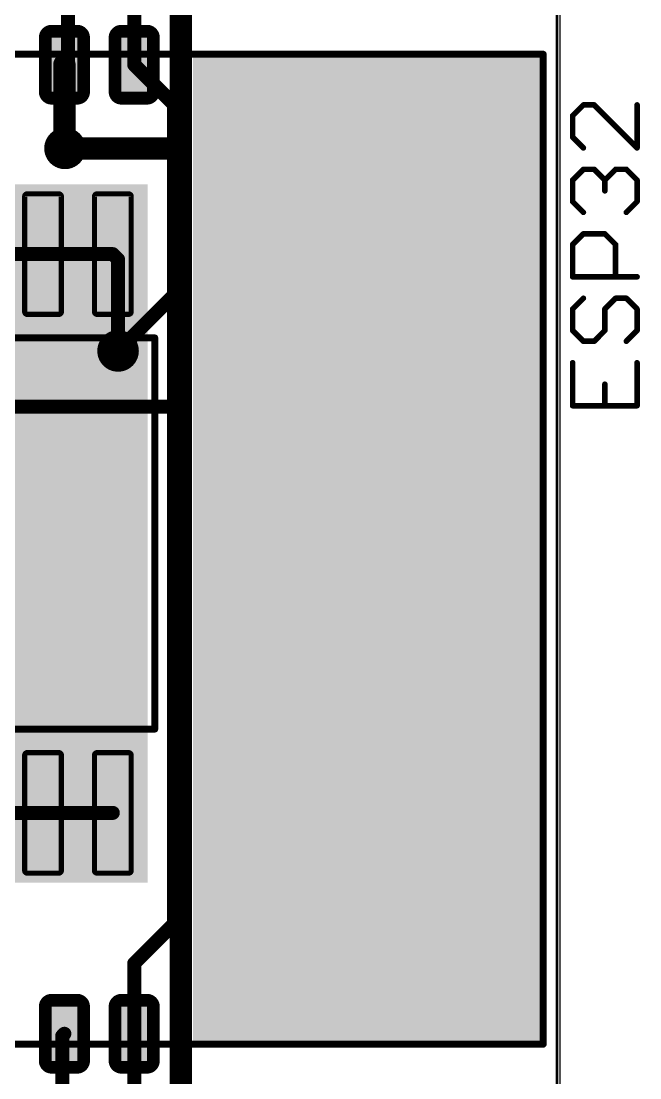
# Model space of a CAD drawing. Extents: x -0.1 to 70.5, y -0.1 to 57.
# Drawn here: x 59.2 to 70.45, y 18.28 to 37.49 of the extents above; entities that cross this region are included whole.
import ezdxf

# ---------------------------------------------------------------- set-up
doc = ezdxf.new("R2010")
doc.units = 0
for name, color, linetype in [('1', 14, 'CONTINUOUS'), ('16', 174, 'CONTINUOUS'), ('18', 94, 'CONTINUOUS'), ('20', 30, 'CONTINUOUS'), ('21', 250, 'CONTINUOUS'), ('22', 250, 'CONTINUOUS'), ('25', 250, 'CONTINUOUS'), ('39', 14, 'CONTINUOUS'), ('40', 174, 'CONTINUOUS'), ('41', 14, 'CONTINUOUS'), ('42', 174, 'CONTINUOUS'), ('51', 250, 'CONTINUOUS')]:
    doc.layers.add(name, color=color, linetype=linetype)

# ---------------------------------------------------------------- blocks, each defined once
blk = doc.blocks.new('RECT')
blk.add_solid([(-0.5, -0.5), (0.5, -0.5), (-0.5, 0.5), (0.5, 0.5)])
blk = doc.blocks.new('RECT232000X148800R50')
at = {"const_width": 0.2325}
blk.add_lwpolyline([(0.6088, -0.2325), (0.6088, 0.2325, 0.4142), (0.4925, 0.3488), (-0.4925, 0.3488, 0.4142), (-0.6088, 0.2325), (-0.6088, -0.2325, 0.4142), (-0.4925, -0.3488), (0.4925, -0.3488, 0.4142)], format="xyb", close=True, dxfattribs=at)
blk.add_solid([(-0.5179, -0.2579), (0.5179, -0.2579), (-0.5179, 0.2579), (0.5179, 0.2579)])
blk = doc.blocks.new('RECT121920X365760R25')
at = {"const_width": 0.0953}
blk.add_lwpolyline([(0.3334, -1.0477), (0.3334, 1.0477, 0.4142), (0.2858, 1.0954), (-0.2858, 1.0954, 0.4142), (-0.3334, 1.0477), (-0.3334, -1.0477, 0.4142), (-0.2858, -1.0954), (0.2858, -1.0954, 0.4142)], format="xyb", close=True, dxfattribs=at)
blk.add_solid([(-0.3096, -1.0716), (0.3096, -1.0716), (-0.3096, 1.0716), (0.3096, 1.0716)])
blk = doc.blocks.new('ROUNDV')
at = {"const_width": 0.5}
blk.add_lwpolyline([(0, -0.25, 1), (0, 0.25, 1), (0, -0.25)], format="xyb", dxfattribs=at)

msp = doc.modelspace()

# ---------------------------------------------------------------- linework, layer by layer
at = {"layer": '1'}
for points, const_width in [([(62.23, 47.498), (62.23, 9.398)], 0.127), ([(61.254, 42.124), (61.254, 36.7)], 0.254), ([(60.0518, 38.6308), (60.0518, 36.7678)], 0.254), ([(59.984, 36.7), (59.984, 35.1898)], 0.4064), ([(60.0518, 36.7678), (59.984, 36.7)], 0.254), ([(61.976, 35.978), (61.254, 36.7)], 0.254), ([(61.976, 32.512), (61.976, 35.978)], 0.254), ([(59.984, 35.1898), (59.9948, 35.179)], 0.4064), ([(60.96, 31.496), (61.976, 32.512)], 0.254), ([(61.976, 21.082), (61.976, 32.512)], 0.254), ([(61.254, 20.36), (61.976, 21.082)], 0.254), ([(61.254, 19.08), (61.254, 20.36)], 0.254), ([(59.944, 19.04), (59.984, 19.08)], 0.254), ([(59.944, 17.018), (59.944, 19.04)], 0.254), ([(61.254, 19.08), (61.254, 17.526)], 0.254)]:
    msp.add_lwpolyline(points, dxfattribs=dict(at, const_width=const_width))
for points, const_width in [([(60.0856, 36.7, 1), (59.8824, 36.7)], 0.2032), ([(60.0967, 36.7229, 1), (60.0069, 36.8127)], 0.127), ([(59.9391, 36.7449, 1), (60.0289, 36.6551)], 0.127), ([(59.9883, 36.7678, 1), (60.1153, 36.7678)], 0.127), ([(61.2989, 36.7449, 1), (61.2091, 36.6551)], 0.127), ([(61.1905, 36.7, 1), (61.3175, 36.7)], 0.127), ([(62.0395, 35.978, 1), (61.9125, 35.978)], 0.127), ([(61.9311, 35.9331, 1), (62.0209, 36.0229)], 0.127), ([(60.0558, 35.2616, 1), (59.9122, 35.118)], 0.2032), ([(59.8824, 35.1898, 1), (60.0856, 35.1898)], 0.2032), ([(59.923, 35.1072, 1), (60.0666, 35.2508)], 0.2032), ([(62.0395, 32.512, 1), (61.9125, 32.512)], 0.127), ([(61.9125, 32.512, 1), (62.0395, 32.512)], 0.127), ([(62.0209, 32.4671, 1), (61.9311, 32.5569)], 0.127), ([(60.9151, 31.5409, 1), (61.0049, 31.4511)], 0.127), ([(61.9125, 21.082, 1), (62.0395, 21.082)], 0.127), ([(62.0209, 21.0371, 1), (61.9311, 21.1269)], 0.127), ([(61.3175, 20.36, 1), (61.1905, 20.36)], 0.127), ([(61.2091, 20.4049, 1), (61.2989, 20.3151)], 0.127), ([(60.0075, 19.04, 1), (59.8805, 19.04)], 0.127), ([(59.8991, 19.0849, 1), (59.9889, 18.9951)], 0.127), ([(60.0289, 19.0351, 1), (59.9391, 19.1249)], 0.127), ([(61.3175, 19.08, 1), (61.1905, 19.08)], 0.127), ([(61.1905, 19.08, 1), (61.3175, 19.08)], 0.127)]:
    msp.add_lwpolyline(points, format="xyb", dxfattribs=dict(at, const_width=const_width))
at = {"layer": '16'}
for points, const_width in [([(62.23, 47.498), (62.23, 9.398)], 0.127), ([(62.103, 40.64), (62.103, 35.052)], 0.4064), ([(59.9948, 35.179), (61.976, 35.179)], 0.4064), ([(61.976, 35.179), (62.103, 35.052)], 0.4064), ([(62.103, 35.052), (62.103, 30.48)], 0.4064), ([(59.595, 33.256), (58.325, 33.256)], 0.254), ([(59.595, 33.256), (60.865, 33.256)], 0.254), ([(60.865, 33.256), (60.96, 33.161)], 0.254), ([(60.96, 33.161), (60.96, 31.496)], 0.254), ([(54.61, 30.48), (62.103, 30.48)], 0.254), ([(62.103, 30.48), (62.103, 15.369)], 0.4064), ([(58.325, 23.096), (59.595, 23.096)], 0.254), ([(59.595, 23.096), (60.865, 23.096)], 0.254)]:
    msp.add_lwpolyline(points, dxfattribs=dict(at, const_width=const_width))
for points, const_width in [([(59.9948, 35.2806, 1), (59.9948, 35.0774)], 0.2032), ([(62.0478, 35.2508, 1), (61.9042, 35.1072)], 0.2032), ([(61.976, 35.0774, 1), (61.976, 35.2806)], 0.2032), ([(62.2046, 35.052, 1), (62.0014, 35.052)], 0.2032), ([(62.0312, 34.9802, 1), (62.1748, 35.1238)], 0.2032), ([(62.0014, 35.052, 1), (62.2046, 35.052)], 0.2032), ([(59.595, 33.3195, 1), (59.595, 33.1925)], 0.127), ([(59.595, 33.1925, 1), (59.595, 33.3195)], 0.127), ([(60.9099, 33.3009, 1), (60.8201, 33.2111)], 0.127), ([(60.865, 33.1925, 1), (60.865, 33.3195)], 0.127), ([(61.0235, 33.161, 1), (60.8965, 33.161)], 0.127), ([(60.9151, 33.1161, 1), (61.0049, 33.2059)], 0.127), ([(60.8965, 31.496, 1), (61.0235, 31.496)], 0.127), ([(62.2046, 30.48, 1), (62.0014, 30.48)], 0.2032), ([(62.0014, 30.48, 1), (62.2046, 30.48)], 0.2032), ([(62.103, 30.4165, 1), (62.103, 30.5435)], 0.127), ([(59.595, 23.1595, 1), (59.595, 23.0325)], 0.127), ([(59.595, 23.0325, 1), (59.595, 23.1595)], 0.127), ([(60.865, 23.0325, 1), (60.865, 23.1595)], 0.127)]:
    msp.add_lwpolyline(points, format="xyb", dxfattribs=dict(at, const_width=const_width))
at = {"layer": '20'}
msp.add_line((69, 9.5), (69, 47.5), dxfattribs=at)
at = {"layer": '21', "const_width": 0.0635}
for points in [[(61.944, 36.9218, 1), (61.944, 36.8582)], [(68.7258, 36.89, 1), (68.6623, 36.89)], [(68.694, 36.8582, 1), (68.694, 36.9218)], [(61.944, 18.9217, 1), (61.944, 18.8583)], [(68.6623, 18.89, 1), (68.7258, 18.89)], [(68.694, 18.8583, 1), (68.694, 18.9217)]]:
    msp.add_lwpolyline(points, format="xyb", dxfattribs=at)
at = {"layer": '21', "const_width": 0.127}
for points in [[(61.944, 36.89), (68.694, 36.89)], [(68.694, 36.89), (68.694, 18.89)], [(68.694, 18.89), (61.944, 18.89)]]:
    msp.add_lwpolyline(points, dxfattribs=at)
at = {"layer": '22', "const_width": 0.127}
for points in [[(61.627, 31.732), (51.213, 31.732)], [(61.627, 24.62), (61.627, 31.732)], [(51.213, 24.62), (61.627, 24.62)]]:
    msp.add_lwpolyline(points, dxfattribs=at)
at = {"layer": '22', "const_width": 0.0635}
for points in [[(61.6588, 31.732, 1), (61.5953, 31.732)], [(61.627, 31.7003, 1), (61.627, 31.7638)], [(61.5953, 24.62, 1), (61.6588, 24.62)], [(61.627, 24.5883, 1), (61.627, 24.6517)]]:
    msp.add_lwpolyline(points, format="xyb", dxfattribs=at)
at = {"layer": '25', "const_width": 0.1016}
for points in [[(69.4254, 35.9691), (69.23, 35.7737)], [(69.6207, 35.9691), (69.4254, 35.9691)], [(70.4022, 35.1876), (69.6207, 35.9691)], [(70.4022, 35.9691), (70.4022, 35.1876)], [(69.23, 35.7737), (69.23, 35.3829)], [(69.23, 35.3829), (69.4254, 35.1876)], [(69.23, 34.6017), (69.4254, 34.797)], [(69.4254, 34.797), (69.6207, 34.797)], [(69.6207, 34.797), (69.8161, 34.6017)], [(69.8161, 34.6017), (70.0115, 34.797)], [(70.0115, 34.797), (70.2069, 34.797)], [(70.2069, 34.797), (70.4022, 34.6017)], [(69.23, 34.2109), (69.23, 34.6017)], [(69.8161, 34.6017), (69.8161, 34.4063)], [(70.4022, 34.6017), (70.4022, 34.2109)], [(69.4254, 34.0155), (69.23, 34.2109)], [(70.4022, 34.2109), (70.2069, 34.0155)], [(69.23, 33.4297), (69.4254, 33.625)], [(69.4254, 33.625), (69.8161, 33.625)], [(69.8161, 33.625), (70.0115, 33.4297)], [(69.23, 32.8435), (69.23, 33.4297)], [(70.0115, 33.4297), (70.0115, 32.8435)], [(70.4022, 32.8435), (69.23, 32.8435)], [(69.4254, 32.453), (69.23, 32.2576)], [(69.8161, 32.2576), (70.0115, 32.453)], [(70.0115, 32.453), (70.2069, 32.453)], [(70.2069, 32.453), (70.4022, 32.2576)], [(69.23, 32.2576), (69.23, 31.8669)], [(69.8161, 31.8669), (69.8161, 32.2576)], [(70.4022, 32.2576), (70.4022, 31.8669)], [(69.23, 31.8669), (69.4254, 31.6715)], [(69.6207, 31.6715), (69.8161, 31.8669)], [(70.4022, 31.8669), (70.2069, 31.6715)], [(69.4254, 31.6715), (69.6207, 31.6715)], [(69.23, 31.281), (69.23, 30.4995)], [(70.4022, 30.4995), (70.4022, 31.281)], [(69.8161, 30.4995), (69.8161, 30.8903)], [(69.23, 30.4995), (70.4022, 30.4995)]]:
    msp.add_lwpolyline(points, dxfattribs=at)
at = {"layer": '25', "const_width": 0.0508}
for points in [[(69.4254, 35.9945, 1), (69.4254, 35.9437)], [(69.4433, 35.9511, 1), (69.4074, 35.987)], [(69.6387, 35.987, 1), (69.6028, 35.9511)], [(69.6207, 35.9437, 1), (69.6207, 35.9945)], [(70.4276, 35.9691, 1), (70.3768, 35.9691)], [(69.2554, 35.7737, 1), (69.2046, 35.7737)], [(69.212, 35.7916, 1), (69.248, 35.7557)], [(69.248, 35.4009, 1), (69.212, 35.365)], [(69.2046, 35.3829, 1), (69.2554, 35.3829)], [(69.4074, 35.1696, 1), (69.4433, 35.2055)], [(70.3768, 35.1876, 1), (70.4276, 35.1876)], [(70.3843, 35.1696, 1), (70.4202, 35.2055)], [(69.4254, 34.8224, 1), (69.4254, 34.7716)], [(69.4433, 34.7791, 1), (69.4074, 34.815)], [(69.6387, 34.815, 1), (69.6028, 34.7791)], [(69.6207, 34.7716, 1), (69.6207, 34.8224)], [(70.0115, 34.8224, 1), (70.0115, 34.7716)], [(70.0295, 34.7791, 1), (69.9935, 34.815)], [(70.2248, 34.815, 1), (70.1889, 34.7791)], [(70.2069, 34.7716, 1), (70.2069, 34.8224)], [(69.2554, 34.6017, 1), (69.2046, 34.6017)], [(69.212, 34.6196, 1), (69.248, 34.5837)], [(69.8415, 34.6017, 1), (69.7907, 34.6017)], [(69.7982, 34.6196, 1), (69.8341, 34.5837)], [(69.7982, 34.5837, 1), (69.8341, 34.6196)], [(70.4276, 34.6017, 1), (70.3768, 34.6017)], [(70.3843, 34.5837, 1), (70.4202, 34.6196)], [(69.7907, 34.4063, 1), (69.8415, 34.4063)], [(69.248, 34.2289, 1), (69.212, 34.193)], [(69.2046, 34.2109, 1), (69.2554, 34.2109)], [(70.3768, 34.2109, 1), (70.4276, 34.2109)], [(70.4202, 34.193, 1), (70.3843, 34.2289)], [(69.4074, 33.9976, 1), (69.4433, 34.0335)], [(70.1889, 34.0335, 1), (70.2248, 33.9976)], [(69.4254, 33.6504, 1), (69.4254, 33.5996)], [(69.4433, 33.6071, 1), (69.4074, 33.643)], [(69.8341, 33.643, 1), (69.7982, 33.6071)], [(69.8161, 33.5996, 1), (69.8161, 33.6504)], [(69.2554, 33.4297, 1), (69.2046, 33.4297)], [(69.212, 33.4476, 1), (69.248, 33.4117)], [(70.0369, 33.4297, 1), (69.9861, 33.4297)], [(69.9935, 33.4117, 1), (70.0295, 33.4476)], [(69.23, 32.8689, 1), (69.23, 32.8181)], [(69.2046, 32.8435, 1), (69.2554, 32.8435)], [(69.9861, 32.8435, 1), (70.0369, 32.8435)], [(70.4022, 32.8181, 1), (70.4022, 32.8689)], [(69.4433, 32.4351, 1), (69.4074, 32.471)], [(70.0115, 32.4784, 1), (70.0115, 32.4276)], [(70.0295, 32.4351, 1), (69.9935, 32.471)], [(70.2248, 32.471, 1), (70.1889, 32.4351)], [(70.2069, 32.4276, 1), (70.2069, 32.4784)], [(69.2554, 32.2576, 1), (69.2046, 32.2576)], [(69.212, 32.2756, 1), (69.248, 32.2397)], [(69.8415, 32.2576, 1), (69.7907, 32.2576)], [(69.7982, 32.2756, 1), (69.8341, 32.2397)], [(70.4276, 32.2576, 1), (70.3768, 32.2576)], [(70.3843, 32.2397, 1), (70.4202, 32.2756)], [(69.248, 31.8849, 1), (69.212, 31.8489)], [(69.8341, 31.8489, 1), (69.7982, 31.8849)], [(70.4202, 31.8489, 1), (70.3843, 31.8849)], [(69.2046, 31.8669, 1), (69.2554, 31.8669)], [(69.4254, 31.6969, 1), (69.4254, 31.6461)], [(69.4074, 31.6536, 1), (69.4433, 31.6895)], [(69.6028, 31.6895, 1), (69.6387, 31.6536)], [(69.6207, 31.6461, 1), (69.6207, 31.6969)], [(69.7907, 31.8669, 1), (69.8415, 31.8669)], [(70.1889, 31.6895, 1), (70.2248, 31.6536)], [(70.3768, 31.8669, 1), (70.4276, 31.8669)], [(69.2554, 31.281, 1), (69.2046, 31.281)], [(70.4276, 31.281, 1), (70.3768, 31.281)], [(69.8415, 30.8903, 1), (69.7907, 30.8903)], [(69.23, 30.5249, 1), (69.23, 30.4741)], [(69.2046, 30.4995, 1), (69.2554, 30.4995)], [(69.7907, 30.4995, 1), (69.8415, 30.4995)], [(70.3768, 30.4995, 1), (70.4276, 30.4995)], [(70.4022, 30.4741, 1), (70.4022, 30.5249)]]:
    msp.add_lwpolyline(points, format="xyb", dxfattribs=at)
at = {"layer": '39', "const_width": 0.05}
msp.add_lwpolyline([(68.944, 37.69), (68.944, 18.09)], dxfattribs=at)
at = {"layer": '51', "const_width": 0.127}
for points in [[(37.294, 36.89), (68.694, 36.89)], [(68.694, 36.89), (68.694, 18.89)], [(68.694, 18.89), (37.294, 18.89)]]:
    msp.add_lwpolyline(points, dxfattribs=at)
at = {"layer": '51', "const_width": 0.0635}
for points in [[(68.7258, 36.89, 1), (68.6623, 36.89)], [(68.694, 36.8582, 1), (68.694, 36.9218)], [(68.6623, 18.89, 1), (68.7258, 18.89)], [(68.694, 18.8583, 1), (68.694, 18.9217)]]:
    msp.add_lwpolyline(points, format="xyb", dxfattribs=at)

# ---------------------------------------------------------------- block references
at = {"layer": '1'}
for p, rotation in [((59.984, 36.7), 270), ((61.254, 36.7), 270), ((59.984, 19.08), 90), ((61.254, 19.08), 90)]:
    msp.add_blockref('RECT232000X148800R50', p, dxfattribs=dict(at, rotation=rotation))
at = {"layer": '16'}
for p in [(59.595, 33.256), (60.865, 33.256), (59.595, 23.096), (60.865, 23.096)]:
    msp.add_blockref('RECT121920X365760R25', p, dxfattribs=at)
at = {"layer": '18', "xscale": 0.7564, "yscale": 0.7564}
for p in [(59.9948, 35.179), (59.9948, 35.179), (60.96, 31.496), (60.96, 31.496)]:
    msp.add_blockref('ROUNDV', p, dxfattribs=at)
at = {"layer": '40', "xscale": 10.16, "yscale": 12.7}
msp.add_blockref('RECT', (56.42, 28.176), dxfattribs=at)
at = {"layer": '41', "xscale": 18.0304, "yscale": 6.3686, "rotation": 270}
msp.add_blockref('RECT', (65.5097, 27.9052), dxfattribs=at)
at = {"layer": '42', "xscale": 18.0287, "yscale": 6.3703, "rotation": 270}
msp.add_blockref('RECT', (65.5088, 27.9044), dxfattribs=at)

doc.saveas('drawing.dxf')
